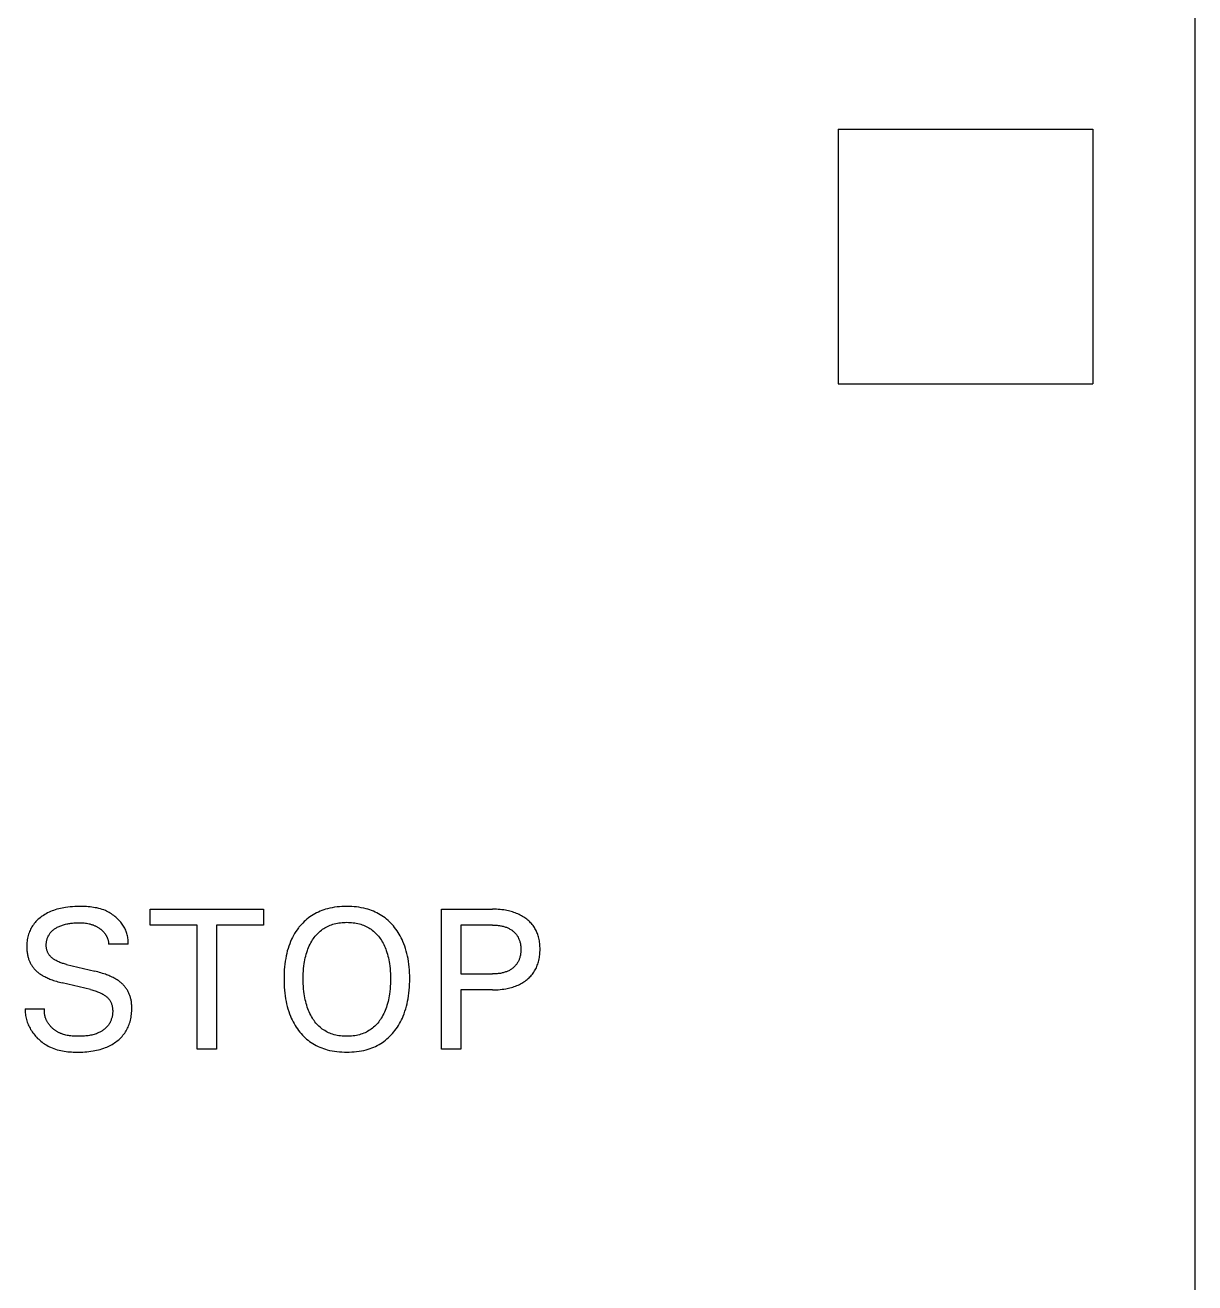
# Model space of a CAD drawing. Extents: x 0 to 420, y 0 to 297.
# Drawn here: x 160.54 to 178.89, y 198.54 to 218.29 of the extents above; entities that cross this region are included whole.
import ezdxf

# ---------------------------------------------------------------- set-up
doc = ezdxf.new("R2010")
doc.units = 0
doc.header["$LTSCALE"] = 23.1
doc.layers.add('10000_FRONT', color=7, linetype='CONTINUOUS')

msp = doc.modelspace()

# ---------------------------------------------------------------- linework, layer by layer
at = {"layer": '10000_FRONT', "color": 7, "linetype": 'CONTINUOUS'}
for p, q in [((178.892, 243.609), (178.892, 155.609)), ((173.292, 216.659), (173.292, 212.659)), ((173.292, 216.659), (177.292, 216.659)), ((177.292, 216.659), (177.292, 212.659)), ((173.292, 212.659), (177.292, 212.659)), ((160.982, 204.39), (160.958, 204.381)), ((161.008, 204.399), (160.982, 204.39)), ((161.035, 204.407), (161.008, 204.399)), ((161.062, 204.414), (161.035, 204.407)), ((161.089, 204.421), (161.062, 204.414)), ((161.116, 204.427), (161.089, 204.421)), ((161.143, 204.432), (161.116, 204.427)), ((161.171, 204.437), (161.143, 204.432)), ((161.207, 204.442), (161.171, 204.437)), ((161.243, 204.445), (161.207, 204.442)), ((161.279, 204.448), (161.243, 204.445)), ((161.315, 204.45), (161.279, 204.448)), ((161.351, 204.452), (161.315, 204.45)), ((161.388, 204.452), (161.351, 204.452)), ((161.415, 204.452), (161.388, 204.452)), ((161.443, 204.452), (161.415, 204.452)), ((161.471, 204.451), (161.443, 204.452)), ((161.499, 204.45), (161.471, 204.451)), ((161.526, 204.448), (161.499, 204.45)), ((161.554, 204.445), (161.526, 204.448)), ((161.582, 204.442), (161.554, 204.445)), ((161.609, 204.438), (161.582, 204.442)), ((161.636, 204.433), (161.609, 204.438)), ((161.663, 204.428), (161.636, 204.433)), ((161.69, 204.421), (161.663, 204.428)), ((161.717, 204.414), (161.69, 204.421)), ((161.743, 204.406), (161.717, 204.414)), ((161.769, 204.397), (161.743, 204.406)), ((161.795, 204.386), (161.769, 204.397)), ((162.498, 204.159), (162.498, 204.409)), ((162.498, 204.409), (164.274, 204.409)), ((164.274, 204.409), (164.274, 204.159)), ((165.193, 204.388), (165.165, 204.377)), ((165.222, 204.398), (165.193, 204.388)), ((165.251, 204.408), (165.222, 204.398)), ((165.28, 204.416), (165.251, 204.408)), ((165.317, 204.425), (165.28, 204.416)), ((165.355, 204.433), (165.317, 204.425)), ((165.392, 204.439), (165.355, 204.433)), ((165.43, 204.444), (165.392, 204.439)), ((165.468, 204.448), (165.43, 204.444)), ((165.507, 204.45), (165.468, 204.448)), ((165.545, 204.452), (165.507, 204.45)), ((165.583, 204.452), (165.545, 204.452)), ((165.621, 204.452), (165.583, 204.452)), ((165.66, 204.45), (165.621, 204.452)), ((165.698, 204.447), (165.66, 204.45)), ((165.735, 204.444), (165.698, 204.447)), ((165.773, 204.439), (165.735, 204.444)), ((165.811, 204.432), (165.773, 204.439)), ((165.848, 204.425), (165.811, 204.432)), ((165.885, 204.416), (165.848, 204.425)), ((165.914, 204.407), (165.885, 204.416)), ((165.943, 204.398), (165.914, 204.407)), ((165.972, 204.388), (165.943, 204.398)), ((166, 204.377), (165.972, 204.388)), ((167.072, 202.209), (167.072, 204.409)), ((167.072, 204.409), (167.872, 204.409)), ((167.901, 204.408), (167.872, 204.409)), ((167.93, 204.407), (167.901, 204.408)), ((167.959, 204.406), (167.93, 204.407)), ((167.988, 204.404), (167.959, 204.406)), ((168.017, 204.401), (167.988, 204.404)), ((168.046, 204.397), (168.017, 204.401)), ((168.075, 204.392), (168.046, 204.397)), ((168.097, 204.388), (168.075, 204.392)), ((168.119, 204.383), (168.097, 204.388)), ((160.691, 204.199), (160.677, 204.183)), ((160.705, 204.216), (160.691, 204.199)), ((160.72, 204.231), (160.705, 204.216)), ((160.736, 204.246), (160.72, 204.231)), ((160.752, 204.26), (160.736, 204.246)), ((160.769, 204.274), (160.752, 204.26)), ((160.786, 204.287), (160.769, 204.274)), ((160.804, 204.3), (160.786, 204.287)), ((160.822, 204.312), (160.804, 204.3)), ((160.843, 204.325), (160.822, 204.312)), ((160.866, 204.338), (160.843, 204.325)), ((160.888, 204.35), (160.866, 204.338)), ((160.911, 204.361), (160.888, 204.35)), ((160.935, 204.371), (160.911, 204.361)), ((160.958, 204.381), (160.935, 204.371)), ((161.255, 204.189), (161.277, 204.191)), ((161.277, 204.191), (161.299, 204.193)), ((161.299, 204.193), (161.321, 204.195)), ((161.321, 204.195), (161.343, 204.196)), ((161.343, 204.196), (161.365, 204.196)), ((161.365, 204.196), (161.388, 204.196)), ((161.388, 204.196), (161.406, 204.196)), ((161.406, 204.196), (161.425, 204.195)), ((161.425, 204.195), (161.444, 204.194)), ((161.444, 204.194), (161.463, 204.193)), ((161.463, 204.193), (161.481, 204.19)), ((161.481, 204.19), (161.5, 204.188)), ((161.814, 204.377), (161.795, 204.386)), ((161.834, 204.368), (161.814, 204.377)), ((161.853, 204.357), (161.834, 204.368)), ((161.872, 204.347), (161.853, 204.357)), ((161.89, 204.335), (161.872, 204.347)), ((161.908, 204.323), (161.89, 204.335)), ((161.926, 204.31), (161.908, 204.323)), ((161.943, 204.297), (161.926, 204.31)), ((161.96, 204.283), (161.943, 204.297)), ((161.976, 204.268), (161.96, 204.283)), ((161.992, 204.253), (161.976, 204.268)), ((162.007, 204.238), (161.992, 204.253)), ((162.022, 204.222), (162.007, 204.238)), ((162.036, 204.205), (162.022, 204.222)), ((162.049, 204.188), (162.036, 204.205)), ((164.891, 204.192), (164.871, 204.171)), ((164.912, 204.214), (164.891, 204.192)), ((164.934, 204.234), (164.912, 204.214)), ((164.957, 204.253), (164.934, 204.234)), ((164.981, 204.272), (164.957, 204.253)), ((165.005, 204.29), (164.981, 204.272)), ((165.03, 204.307), (165.005, 204.29)), ((165.055, 204.323), (165.03, 204.307)), ((165.082, 204.338), (165.055, 204.323)), ((165.109, 204.352), (165.082, 204.338)), ((165.137, 204.365), (165.109, 204.352)), ((165.165, 204.377), (165.137, 204.365)), ((165.436, 204.19), (165.46, 204.194)), ((165.46, 204.194), (165.484, 204.197)), ((165.484, 204.197), (165.509, 204.2)), ((165.509, 204.2), (165.534, 204.201)), ((165.534, 204.201), (165.558, 204.202)), ((165.558, 204.202), (165.583, 204.203)), ((165.583, 204.203), (165.608, 204.202)), ((165.608, 204.202), (165.633, 204.201)), ((165.633, 204.201), (165.658, 204.2)), ((165.658, 204.2), (165.683, 204.197)), ((165.683, 204.197), (165.707, 204.194)), ((165.707, 204.194), (165.732, 204.19)), ((166.028, 204.365), (166, 204.377)), ((166.056, 204.351), (166.028, 204.365)), ((166.083, 204.337), (166.056, 204.351)), ((166.109, 204.322), (166.083, 204.337)), ((166.135, 204.306), (166.109, 204.322)), ((166.16, 204.289), (166.135, 204.306)), ((166.184, 204.271), (166.16, 204.289)), ((166.207, 204.252), (166.184, 204.271)), ((166.23, 204.233), (166.207, 204.252)), ((166.252, 204.212), (166.23, 204.233)), ((166.274, 204.191), (166.252, 204.212)), ((166.294, 204.169), (166.274, 204.191)), ((168.142, 204.378), (168.119, 204.383)), ((168.163, 204.373), (168.142, 204.378)), ((168.185, 204.366), (168.163, 204.373)), ((168.207, 204.359), (168.185, 204.366)), ((168.228, 204.352), (168.207, 204.359)), ((168.249, 204.343), (168.228, 204.352)), ((168.268, 204.335), (168.249, 204.343)), ((168.287, 204.326), (168.268, 204.335)), ((168.306, 204.317), (168.287, 204.326)), ((168.324, 204.307), (168.306, 204.317)), ((168.342, 204.297), (168.324, 204.307)), ((168.36, 204.286), (168.342, 204.297)), ((168.378, 204.274), (168.36, 204.286)), ((168.394, 204.262), (168.378, 204.274)), ((168.41, 204.25), (168.394, 204.262)), ((168.425, 204.237), (168.41, 204.25)), ((168.44, 204.224), (168.425, 204.237)), ((168.454, 204.211), (168.44, 204.224)), ((168.468, 204.197), (168.454, 204.211)), ((168.481, 204.182), (168.468, 204.197)), ((160.584, 203.996), (160.578, 203.975)), ((160.59, 204.018), (160.584, 203.996)), ((160.597, 204.038), (160.59, 204.018)), ((160.604, 204.057), (160.597, 204.038)), ((160.612, 204.076), (160.604, 204.057)), ((160.621, 204.095), (160.612, 204.076)), ((160.631, 204.113), (160.621, 204.095)), ((160.642, 204.131), (160.631, 204.113)), ((160.653, 204.149), (160.642, 204.131)), ((160.664, 204.166), (160.653, 204.149)), ((160.677, 204.183), (160.664, 204.166)), ((160.899, 203.989), (160.905, 203.998)), ((160.905, 203.998), (160.91, 204.008)), ((160.91, 204.008), (160.916, 204.018)), ((160.916, 204.018), (160.923, 204.027)), ((160.923, 204.027), (160.929, 204.036)), ((160.929, 204.036), (160.936, 204.044)), ((160.936, 204.044), (160.944, 204.053)), ((160.944, 204.053), (160.952, 204.062)), ((160.952, 204.062), (160.961, 204.07)), ((160.961, 204.07), (160.97, 204.078)), ((160.97, 204.078), (160.979, 204.086)), ((160.979, 204.086), (160.989, 204.093)), ((160.989, 204.093), (160.998, 204.1)), ((160.998, 204.1), (161.009, 204.107)), ((161.009, 204.107), (161.019, 204.113)), ((161.019, 204.113), (161.029, 204.119)), ((161.029, 204.119), (161.04, 204.125)), ((161.04, 204.125), (161.053, 204.132)), ((161.053, 204.132), (161.067, 204.138)), ((161.067, 204.138), (161.081, 204.144)), ((161.081, 204.144), (161.095, 204.15)), ((161.095, 204.15), (161.11, 204.155)), ((161.11, 204.155), (161.124, 204.16)), ((161.124, 204.16), (161.139, 204.165)), ((161.139, 204.165), (161.155, 204.169)), ((161.155, 204.169), (161.171, 204.173)), ((161.171, 204.173), (161.188, 204.177)), ((161.188, 204.177), (161.205, 204.18)), ((161.205, 204.18), (161.221, 204.183)), ((161.221, 204.183), (161.238, 204.186)), ((161.238, 204.186), (161.255, 204.189)), ((161.5, 204.188), (161.521, 204.184)), ((161.521, 204.184), (161.541, 204.179)), ((161.541, 204.179), (161.551, 204.177)), ((161.551, 204.177), (161.561, 204.174)), ((161.561, 204.174), (161.571, 204.171)), ((161.571, 204.171), (161.581, 204.168)), ((161.581, 204.168), (161.591, 204.165)), ((161.591, 204.165), (161.601, 204.161)), ((161.601, 204.161), (161.61, 204.158)), ((161.61, 204.158), (161.619, 204.154)), ((161.619, 204.154), (161.629, 204.15)), ((161.629, 204.15), (161.638, 204.146)), ((161.638, 204.146), (161.647, 204.141)), ((161.647, 204.141), (161.655, 204.137)), ((161.655, 204.137), (161.664, 204.132)), ((161.664, 204.132), (161.673, 204.127)), ((161.673, 204.127), (161.682, 204.122)), ((161.682, 204.122), (161.69, 204.117)), ((161.69, 204.117), (161.697, 204.112)), ((161.697, 204.112), (161.704, 204.108)), ((161.704, 204.108), (161.711, 204.103)), ((161.711, 204.103), (161.717, 204.098)), ((161.717, 204.098), (161.724, 204.093)), ((161.724, 204.093), (161.73, 204.088)), ((161.73, 204.088), (161.737, 204.082)), ((161.737, 204.082), (161.743, 204.077)), ((161.743, 204.077), (161.749, 204.071)), ((161.749, 204.071), (161.755, 204.066)), ((161.755, 204.066), (161.761, 204.06)), ((161.761, 204.06), (161.766, 204.054)), ((161.766, 204.054), (161.772, 204.047)), ((161.772, 204.047), (161.777, 204.041)), ((161.777, 204.041), (161.782, 204.035)), ((161.782, 204.035), (161.786, 204.029)), ((161.786, 204.029), (161.791, 204.023)), ((161.791, 204.023), (161.795, 204.016)), ((161.795, 204.016), (161.799, 204.01)), ((161.799, 204.01), (161.803, 204.003)), ((161.803, 204.003), (161.807, 203.996)), ((161.807, 203.996), (161.811, 203.989)), ((162.06, 204.173), (162.049, 204.188)), ((162.07, 204.158), (162.06, 204.173)), ((162.08, 204.143), (162.07, 204.158)), ((162.089, 204.127), (162.08, 204.143)), ((162.098, 204.111), (162.089, 204.127)), ((162.106, 204.094), (162.098, 204.111)), ((162.114, 204.078), (162.106, 204.094)), ((162.12, 204.061), (162.114, 204.078)), ((162.127, 204.044), (162.12, 204.061)), ((162.132, 204.026), (162.127, 204.044)), ((162.137, 204.008), (162.132, 204.026)), ((162.142, 203.99), (162.137, 204.008)), ((163.235, 204.159), (162.498, 204.159)), ((163.235, 202.209), (163.235, 204.159)), ((163.536, 204.159), (163.536, 202.209)), ((164.274, 204.159), (163.536, 204.159)), ((164.748, 203.998), (164.731, 203.967)), ((164.765, 204.029), (164.748, 203.998)), ((164.784, 204.058), (164.765, 204.029)), ((164.804, 204.087), (164.784, 204.058)), ((164.825, 204.116), (164.804, 204.087)), ((164.832, 204.125), (164.825, 204.116)), ((164.851, 204.148), (164.832, 204.125)), ((164.871, 204.171), (164.851, 204.148)), ((165.087, 203.984), (165.102, 204.002)), ((165.102, 204.002), (165.117, 204.019)), ((165.117, 204.019), (165.133, 204.035)), ((165.133, 204.035), (165.15, 204.051)), ((165.15, 204.051), (165.167, 204.066)), ((165.167, 204.066), (165.185, 204.081)), ((165.185, 204.081), (165.203, 204.094)), ((165.203, 204.094), (165.221, 204.107)), ((165.221, 204.107), (165.241, 204.118)), ((165.241, 204.118), (165.26, 204.129)), ((165.26, 204.129), (165.28, 204.139)), ((165.28, 204.139), (165.301, 204.149)), ((165.301, 204.149), (165.321, 204.157)), ((165.321, 204.157), (165.342, 204.165)), ((165.342, 204.165), (165.364, 204.172)), ((165.364, 204.172), (165.387, 204.179)), ((165.387, 204.179), (165.411, 204.185)), ((165.411, 204.185), (165.436, 204.19)), ((165.732, 204.19), (165.756, 204.185)), ((165.756, 204.185), (165.78, 204.179)), ((165.78, 204.179), (165.804, 204.172)), ((165.804, 204.172), (165.825, 204.165)), ((165.825, 204.165), (165.846, 204.157)), ((165.846, 204.157), (165.867, 204.149)), ((165.867, 204.149), (165.887, 204.139)), ((165.887, 204.139), (165.908, 204.129)), ((165.908, 204.129), (165.927, 204.118)), ((165.927, 204.118), (165.946, 204.107)), ((165.946, 204.107), (165.965, 204.094)), ((165.965, 204.094), (165.983, 204.081)), ((165.983, 204.081), (166.001, 204.066)), ((166.001, 204.066), (166.018, 204.051)), ((166.018, 204.051), (166.035, 204.035)), ((166.035, 204.035), (166.051, 204.019)), ((166.051, 204.019), (166.066, 204.002)), ((166.066, 204.002), (166.081, 203.984)), ((166.314, 204.146), (166.294, 204.169)), ((166.333, 204.123), (166.314, 204.146)), ((166.353, 204.098), (166.333, 204.123)), ((166.372, 204.071), (166.353, 204.098)), ((166.389, 204.044), (166.372, 204.071)), ((166.406, 204.017), (166.389, 204.044)), ((166.422, 203.989), (166.406, 204.017)), ((167.373, 204.159), (167.373, 203.392)), ((167.872, 204.159), (167.373, 204.159)), ((167.872, 204.159), (167.89, 204.159)), ((167.89, 204.159), (167.907, 204.158)), ((167.907, 204.158), (167.925, 204.157)), ((167.925, 204.157), (167.943, 204.156)), ((167.943, 204.156), (167.96, 204.154)), ((167.96, 204.154), (167.978, 204.152)), ((167.978, 204.152), (167.995, 204.149)), ((167.995, 204.149), (168.008, 204.147)), ((168.008, 204.147), (168.022, 204.144)), ((168.022, 204.144), (168.035, 204.141)), ((168.035, 204.141), (168.048, 204.137)), ((168.048, 204.137), (168.061, 204.133)), ((168.061, 204.133), (168.074, 204.129)), ((168.074, 204.129), (168.087, 204.125)), ((168.087, 204.125), (168.099, 204.12)), ((168.099, 204.12), (168.111, 204.115)), ((168.111, 204.115), (168.122, 204.109)), ((168.122, 204.109), (168.133, 204.104)), ((168.133, 204.104), (168.144, 204.098)), ((168.144, 204.098), (168.155, 204.091)), ((168.155, 204.091), (168.165, 204.085)), ((168.165, 204.085), (168.176, 204.078)), ((168.176, 204.078), (168.186, 204.07)), ((168.186, 204.07), (168.195, 204.063)), ((168.195, 204.063), (168.204, 204.055)), ((168.204, 204.055), (168.212, 204.047)), ((168.212, 204.047), (168.221, 204.039)), ((168.221, 204.039), (168.229, 204.03)), ((168.229, 204.03), (168.236, 204.022)), ((168.236, 204.022), (168.244, 204.012)), ((168.244, 204.012), (168.251, 204.003)), ((168.251, 204.003), (168.257, 203.993)), ((168.257, 203.993), (168.264, 203.983)), ((168.494, 204.167), (168.481, 204.182)), ((168.506, 204.152), (168.494, 204.167)), ((168.517, 204.136), (168.506, 204.152)), ((168.527, 204.121), (168.517, 204.136)), ((168.536, 204.106), (168.527, 204.121)), ((168.545, 204.091), (168.536, 204.106)), ((168.553, 204.075), (168.545, 204.091)), ((168.561, 204.059), (168.553, 204.075)), ((168.568, 204.043), (168.561, 204.059)), ((168.575, 204.026), (168.568, 204.043)), ((168.581, 204.01), (168.575, 204.026)), ((168.586, 203.993), (168.581, 204.01)), ((168.591, 203.976), (168.586, 203.993)), ((160.562, 203.863), (160.561, 203.84)), ((160.561, 203.84), (160.561, 203.818)), ((160.561, 203.818), (160.561, 203.802)), ((160.561, 203.802), (160.562, 203.787)), ((160.564, 203.885), (160.562, 203.863)), ((160.566, 203.908), (160.564, 203.885)), ((160.569, 203.93), (160.566, 203.908)), ((160.573, 203.952), (160.569, 203.93)), ((160.578, 203.975), (160.573, 203.952)), ((160.867, 203.861), (160.868, 203.872)), ((160.867, 203.85), (160.867, 203.861)), ((160.867, 203.839), (160.867, 203.85)), ((160.867, 203.829), (160.867, 203.839)), ((160.868, 203.818), (160.867, 203.829)), ((160.868, 203.872), (160.869, 203.883)), ((160.869, 203.808), (160.868, 203.818)), ((160.869, 203.883), (160.87, 203.894)), ((160.871, 203.797), (160.869, 203.808)), ((160.87, 203.894), (160.872, 203.905)), ((160.873, 203.787), (160.871, 203.797)), ((160.872, 203.905), (160.874, 203.916)), ((160.874, 203.916), (160.876, 203.926)), ((160.876, 203.926), (160.879, 203.937)), ((160.879, 203.937), (160.882, 203.947)), ((160.882, 203.947), (160.886, 203.958)), ((160.886, 203.958), (160.89, 203.968)), ((160.89, 203.968), (160.895, 203.978)), ((160.895, 203.978), (160.899, 203.989)), ((161.811, 203.989), (161.814, 203.982)), ((161.814, 203.982), (161.818, 203.975)), ((161.818, 203.975), (161.821, 203.968)), ((161.821, 203.968), (161.824, 203.961)), ((161.824, 203.961), (161.826, 203.954)), ((161.826, 203.954), (161.829, 203.947)), ((161.829, 203.947), (161.831, 203.94)), ((161.831, 203.94), (161.834, 203.932)), ((161.834, 203.932), (161.836, 203.925)), ((161.836, 203.925), (161.838, 203.918)), ((161.838, 203.918), (161.839, 203.91)), ((161.839, 203.91), (161.841, 203.903)), ((161.841, 203.903), (161.842, 203.896)), ((161.842, 203.896), (161.843, 203.888)), ((161.843, 203.888), (161.844, 203.881)), ((161.844, 203.881), (161.845, 203.873)), ((161.845, 203.873), (161.846, 203.866)), ((161.846, 203.866), (161.846, 203.858)), ((162.152, 203.858), (161.846, 203.858)), ((162.145, 203.972), (162.142, 203.99)), ((162.148, 203.954), (162.145, 203.972)), ((162.15, 203.935), (162.148, 203.954)), ((162.152, 203.916), (162.15, 203.935)), ((162.153, 203.897), (162.152, 203.916)), ((162.152, 203.878), (162.153, 203.897)), ((162.152, 203.858), (162.152, 203.878)), ((164.673, 203.829), (164.661, 203.791)), ((164.687, 203.867), (164.673, 203.829)), ((164.702, 203.904), (164.687, 203.867)), ((164.716, 203.936), (164.702, 203.904)), ((164.731, 203.967), (164.716, 203.936)), ((164.974, 203.784), (164.984, 203.809)), ((164.984, 203.809), (164.995, 203.834)), ((164.995, 203.834), (165.007, 203.858)), ((165.007, 203.858), (165.019, 203.882)), ((165.019, 203.882), (165.033, 203.905)), ((165.033, 203.905), (165.047, 203.928)), ((165.047, 203.928), (165.06, 203.947)), ((165.06, 203.947), (165.073, 203.966)), ((165.073, 203.966), (165.087, 203.984)), ((166.081, 203.984), (166.095, 203.966)), ((166.095, 203.966), (166.108, 203.947)), ((166.108, 203.947), (166.121, 203.928)), ((166.121, 203.928), (166.126, 203.921)), ((166.126, 203.921), (166.139, 203.899)), ((166.139, 203.899), (166.152, 203.877)), ((166.152, 203.877), (166.164, 203.854)), ((166.164, 203.854), (166.175, 203.83)), ((166.175, 203.83), (166.185, 203.807)), ((166.185, 203.807), (166.195, 203.783)), ((166.437, 203.96), (166.422, 203.989)), ((166.452, 203.931), (166.437, 203.96)), ((166.465, 203.902), (166.452, 203.931)), ((166.48, 203.865), (166.465, 203.902)), ((166.494, 203.827), (166.48, 203.865)), ((166.506, 203.79), (166.494, 203.827)), ((168.264, 203.983), (168.27, 203.973)), ((168.27, 203.973), (168.275, 203.963)), ((168.275, 203.963), (168.28, 203.952)), ((168.28, 203.952), (168.285, 203.941)), ((168.285, 203.941), (168.29, 203.93)), ((168.29, 203.93), (168.294, 203.919)), ((168.294, 203.919), (168.297, 203.908)), ((168.297, 203.908), (168.301, 203.896)), ((168.301, 203.896), (168.304, 203.883)), ((168.304, 203.883), (168.307, 203.871)), ((168.307, 203.871), (168.309, 203.858)), ((168.309, 203.858), (168.311, 203.845)), ((168.311, 203.845), (168.312, 203.831)), ((168.312, 203.831), (168.314, 203.818)), ((168.314, 203.818), (168.314, 203.805)), ((168.314, 203.805), (168.315, 203.792)), ((168.597, 203.955), (168.591, 203.976)), ((168.601, 203.933), (168.597, 203.955)), ((168.605, 203.912), (168.601, 203.933)), ((168.609, 203.89), (168.605, 203.912)), ((168.611, 203.869), (168.609, 203.89)), ((168.613, 203.847), (168.611, 203.869)), ((168.615, 203.825), (168.613, 203.847)), ((168.616, 203.804), (168.615, 203.825)), ((168.616, 203.782), (168.616, 203.804)), ((160.562, 203.787), (160.563, 203.771)), ((160.563, 203.771), (160.564, 203.756)), ((160.564, 203.756), (160.565, 203.74)), ((160.565, 203.74), (160.567, 203.725)), ((160.567, 203.725), (160.57, 203.71)), ((160.57, 203.71), (160.572, 203.694)), ((160.572, 203.694), (160.576, 203.679)), ((160.576, 203.679), (160.579, 203.664)), ((160.579, 203.664), (160.583, 203.652)), ((160.583, 203.652), (160.586, 203.639)), ((160.586, 203.639), (160.59, 203.627)), ((160.59, 203.627), (160.594, 203.615)), ((160.594, 203.615), (160.599, 203.603)), ((160.599, 203.603), (160.604, 203.591)), ((160.875, 203.776), (160.873, 203.787)), ((160.878, 203.766), (160.875, 203.776)), ((160.881, 203.756), (160.878, 203.766)), ((160.884, 203.746), (160.881, 203.756)), ((160.888, 203.736), (160.884, 203.746)), ((160.892, 203.726), (160.888, 203.736)), ((160.897, 203.717), (160.892, 203.726)), ((160.902, 203.708), (160.897, 203.717)), ((160.908, 203.699), (160.902, 203.708)), ((160.914, 203.691), (160.908, 203.699)), ((160.92, 203.682), (160.914, 203.691)), ((160.927, 203.675), (160.92, 203.682)), ((160.934, 203.667), (160.927, 203.675)), ((160.941, 203.659), (160.934, 203.667)), ((160.949, 203.652), (160.941, 203.659)), ((160.956, 203.645), (160.949, 203.652)), ((160.965, 203.639), (160.956, 203.645)), ((160.973, 203.632), (160.965, 203.639)), ((160.982, 203.626), (160.973, 203.632)), ((160.99, 203.62), (160.982, 203.626)), ((160.999, 203.614), (160.99, 203.62)), ((161.008, 203.609), (160.999, 203.614)), ((161.022, 203.601), (161.008, 203.609)), ((161.036, 203.593), (161.022, 203.601)), ((164.624, 203.636), (164.617, 203.592)), ((164.631, 203.675), (164.624, 203.636)), ((164.64, 203.714), (164.631, 203.675)), ((164.65, 203.753), (164.64, 203.714)), ((164.661, 203.791), (164.65, 203.753)), ((164.92, 203.585), (164.925, 203.614)), ((164.925, 203.614), (164.932, 203.644)), ((164.932, 203.644), (164.939, 203.673)), ((164.939, 203.673), (164.946, 203.702)), ((164.946, 203.702), (164.955, 203.73)), ((164.955, 203.73), (164.965, 203.759)), ((164.965, 203.759), (164.974, 203.784)), ((166.195, 203.783), (166.203, 203.759)), ((166.203, 203.759), (166.213, 203.73)), ((166.213, 203.73), (166.222, 203.702)), ((166.222, 203.702), (166.229, 203.673)), ((166.229, 203.673), (166.236, 203.644)), ((166.236, 203.644), (166.243, 203.614)), ((166.243, 203.614), (166.248, 203.585)), ((166.517, 203.751), (166.506, 203.79)), ((166.527, 203.713), (166.517, 203.751)), ((166.536, 203.674), (166.527, 203.713)), ((166.544, 203.635), (166.536, 203.674)), ((166.551, 203.59), (166.544, 203.635)), ((168.281, 203.604), (168.276, 203.593)), ((168.286, 203.615), (168.281, 203.604)), ((168.29, 203.626), (168.286, 203.615)), ((168.294, 203.637), (168.29, 203.626)), ((168.298, 203.648), (168.294, 203.637)), ((168.301, 203.66), (168.298, 203.648)), ((168.304, 203.673), (168.301, 203.66)), ((168.307, 203.686), (168.304, 203.673)), ((168.309, 203.699), (168.307, 203.686)), ((168.311, 203.712), (168.309, 203.699)), ((168.312, 203.725), (168.311, 203.712)), ((168.314, 203.739), (168.312, 203.725)), ((168.315, 203.765), (168.314, 203.752)), ((168.314, 203.752), (168.314, 203.739)), ((168.315, 203.792), (168.315, 203.779)), ((168.315, 203.779), (168.315, 203.765)), ((168.592, 203.585), (168.597, 203.606)), ((168.597, 203.606), (168.602, 203.628)), ((168.602, 203.628), (168.606, 203.65)), ((168.606, 203.65), (168.609, 203.671)), ((168.609, 203.671), (168.612, 203.693)), ((168.612, 203.693), (168.613, 203.715)), ((168.613, 203.715), (168.615, 203.737)), ((168.615, 203.737), (168.616, 203.76)), ((168.616, 203.76), (168.616, 203.782)), ((160.604, 203.591), (160.609, 203.58)), ((160.609, 203.58), (160.615, 203.568)), ((160.615, 203.568), (160.621, 203.556)), ((160.621, 203.556), (160.627, 203.545)), ((160.627, 203.545), (160.633, 203.534)), ((160.633, 203.534), (160.64, 203.523)), ((160.64, 203.523), (160.647, 203.513)), ((160.647, 203.513), (160.654, 203.502)), ((160.654, 203.502), (160.662, 203.492)), ((160.662, 203.492), (160.67, 203.482)), ((160.67, 203.482), (160.678, 203.473)), ((160.678, 203.473), (160.687, 203.463)), ((160.687, 203.463), (160.696, 203.454)), ((160.696, 203.454), (160.705, 203.445)), ((160.705, 203.445), (160.714, 203.436)), ((160.714, 203.436), (160.723, 203.428)), ((160.723, 203.428), (160.734, 203.419)), ((160.734, 203.419), (160.745, 203.41)), ((160.745, 203.41), (160.756, 203.402)), ((160.756, 203.402), (160.767, 203.394)), ((161.05, 203.586), (161.036, 203.593)), ((161.065, 203.58), (161.05, 203.586)), ((161.079, 203.574), (161.065, 203.58)), ((161.094, 203.568), (161.079, 203.574)), ((161.109, 203.563), (161.094, 203.568)), ((161.124, 203.558), (161.109, 203.563)), ((161.139, 203.554), (161.124, 203.558)), ((161.154, 203.549), (161.139, 203.554)), ((161.17, 203.545), (161.154, 203.549)), ((161.185, 203.542), (161.17, 203.545)), ((161.185, 203.542), (161.628, 203.436)), ((161.652, 203.43), (161.628, 203.436)), ((161.676, 203.423), (161.652, 203.43)), ((161.7, 203.417), (161.676, 203.423)), ((161.724, 203.41), (161.7, 203.417)), ((161.748, 203.402), (161.724, 203.41)), ((161.772, 203.395), (161.748, 203.402)), ((164.6, 203.412), (164.598, 203.367)), ((164.602, 203.457), (164.6, 203.412)), ((164.606, 203.502), (164.602, 203.457)), ((164.611, 203.547), (164.606, 203.502)), ((164.617, 203.592), (164.611, 203.547)), ((164.9, 203.398), (164.903, 203.437)), ((164.903, 203.437), (164.906, 203.477)), ((164.906, 203.477), (164.91, 203.516)), ((164.91, 203.516), (164.915, 203.555)), ((164.915, 203.555), (164.92, 203.585)), ((166.248, 203.585), (166.253, 203.555)), ((166.253, 203.555), (166.258, 203.516)), ((166.258, 203.516), (166.262, 203.477)), ((166.262, 203.477), (166.265, 203.437)), ((166.265, 203.437), (166.268, 203.398)), ((166.557, 203.546), (166.551, 203.59)), ((166.562, 203.501), (166.557, 203.546)), ((166.566, 203.456), (166.562, 203.501)), ((166.568, 203.412), (166.566, 203.456)), ((166.57, 203.367), (166.568, 203.412)), ((167.996, 203.402), (167.978, 203.399)), ((168.009, 203.405), (167.996, 203.402)), ((168.023, 203.408), (168.009, 203.405)), ((168.036, 203.411), (168.023, 203.408)), ((168.049, 203.415), (168.036, 203.411)), ((168.062, 203.418), (168.049, 203.415)), ((168.075, 203.423), (168.062, 203.418)), ((168.088, 203.428), (168.075, 203.423)), ((168.101, 203.433), (168.088, 203.428)), ((168.112, 203.438), (168.101, 203.433)), ((168.124, 203.443), (168.112, 203.438)), ((168.135, 203.449), (168.124, 203.443)), ((168.146, 203.455), (168.135, 203.449)), ((168.156, 203.462), (168.146, 203.455)), ((168.167, 203.469), (168.156, 203.462)), ((168.177, 203.476), (168.167, 203.469)), ((168.187, 203.484), (168.177, 203.476)), ((168.196, 203.491), (168.187, 203.484)), ((168.205, 203.499), (168.196, 203.491)), ((168.214, 203.507), (168.205, 203.499)), ((168.222, 203.516), (168.214, 203.507)), ((168.23, 203.524), (168.222, 203.516)), ((168.237, 203.533), (168.23, 203.524)), ((168.245, 203.542), (168.237, 203.533)), ((168.252, 203.552), (168.245, 203.542)), ((168.258, 203.562), (168.252, 203.552)), ((168.264, 203.572), (168.258, 203.562)), ((168.27, 203.582), (168.264, 203.572)), ((168.276, 203.593), (168.27, 203.582)), ((168.496, 203.39), (168.508, 203.406)), ((168.508, 203.406), (168.519, 203.422)), ((168.519, 203.422), (168.53, 203.439)), ((168.53, 203.439), (168.54, 203.456)), ((168.54, 203.456), (168.549, 203.473)), ((168.549, 203.473), (168.558, 203.491)), ((168.558, 203.491), (168.566, 203.51)), ((168.566, 203.51), (168.573, 203.528)), ((168.573, 203.528), (168.58, 203.547)), ((168.58, 203.547), (168.586, 203.566)), ((168.586, 203.566), (168.592, 203.585)), ((160.767, 203.394), (160.778, 203.387)), ((160.778, 203.387), (160.79, 203.379)), ((160.79, 203.379), (160.802, 203.372)), ((160.802, 203.372), (160.814, 203.365)), ((160.814, 203.365), (160.826, 203.358)), ((160.826, 203.358), (160.842, 203.35)), ((160.842, 203.35), (160.858, 203.342)), ((160.858, 203.342), (160.874, 203.334)), ((160.874, 203.334), (160.89, 203.326)), ((160.89, 203.326), (160.907, 203.319)), ((160.907, 203.319), (160.924, 203.312)), ((160.924, 203.312), (160.941, 203.306)), ((160.941, 203.306), (160.958, 203.3)), ((160.958, 203.3), (160.98, 203.292)), ((160.98, 203.292), (161.003, 203.284)), ((161.003, 203.284), (161.026, 203.277)), ((161.026, 203.277), (161.049, 203.27)), ((161.049, 203.27), (161.073, 203.263)), ((161.073, 203.263), (161.096, 203.257)), ((161.096, 203.257), (161.119, 203.252)), ((161.562, 203.146), (161.119, 203.252)), ((161.796, 203.387), (161.772, 203.395)), ((161.813, 203.38), (161.796, 203.387)), ((161.831, 203.374), (161.813, 203.38)), ((161.848, 203.367), (161.831, 203.374)), ((161.865, 203.359), (161.848, 203.367)), ((161.882, 203.352), (161.865, 203.359)), ((161.899, 203.344), (161.882, 203.352)), ((161.916, 203.335), (161.899, 203.344)), ((161.933, 203.327), (161.916, 203.335)), ((161.945, 203.32), (161.933, 203.327)), ((161.957, 203.313), (161.945, 203.32)), ((161.969, 203.306), (161.957, 203.313)), ((161.981, 203.298), (161.969, 203.306)), ((161.993, 203.29), (161.981, 203.298)), ((162.004, 203.282), (161.993, 203.29)), ((162.016, 203.274), (162.004, 203.282)), ((162.027, 203.265), (162.016, 203.274)), ((162.038, 203.256), (162.027, 203.265)), ((162.048, 203.248), (162.038, 203.256)), ((162.057, 203.239), (162.048, 203.248)), ((162.067, 203.23), (162.057, 203.239)), ((162.076, 203.22), (162.067, 203.23)), ((162.085, 203.21), (162.076, 203.22)), ((162.094, 203.201), (162.085, 203.21)), ((164.598, 203.367), (164.598, 203.322)), ((164.598, 203.322), (164.598, 203.276)), ((164.598, 203.276), (164.6, 203.23)), ((164.6, 203.23), (164.602, 203.184)), ((164.899, 203.358), (164.9, 203.398)), ((164.899, 203.319), (164.899, 203.358)), ((164.899, 203.278), (164.899, 203.319)), ((164.9, 203.238), (164.899, 203.278)), ((164.903, 203.198), (164.9, 203.238)), ((166.268, 203.238), (166.266, 203.198)), ((166.268, 203.398), (166.269, 203.358)), ((166.269, 203.278), (166.268, 203.238)), ((166.269, 203.358), (166.269, 203.319)), ((166.269, 203.319), (166.269, 203.278)), ((166.566, 203.184), (166.568, 203.23)), ((166.568, 203.23), (166.57, 203.276)), ((166.57, 203.322), (166.57, 203.367)), ((166.57, 203.276), (166.57, 203.322)), ((167.373, 203.392), (167.872, 203.392)), ((167.89, 203.392), (167.872, 203.392)), ((167.908, 203.393), (167.89, 203.392)), ((167.925, 203.394), (167.908, 203.393)), ((167.943, 203.395), (167.925, 203.394)), ((167.961, 203.397), (167.943, 203.395)), ((167.978, 203.399), (167.961, 203.397)), ((168.231, 203.201), (168.253, 203.21)), ((168.253, 203.21), (168.272, 203.218)), ((168.272, 203.218), (168.291, 203.227)), ((168.291, 203.227), (168.309, 203.237)), ((168.309, 203.237), (168.328, 203.247)), ((168.328, 203.247), (168.346, 203.258)), ((168.346, 203.258), (168.363, 203.269)), ((168.363, 203.269), (168.381, 203.281)), ((168.381, 203.281), (168.398, 203.294)), ((168.398, 203.294), (168.413, 203.306)), ((168.413, 203.306), (168.428, 203.319)), ((168.428, 203.319), (168.443, 203.332)), ((168.443, 203.332), (168.457, 203.346)), ((168.457, 203.346), (168.47, 203.36)), ((168.47, 203.36), (168.483, 203.375)), ((168.483, 203.375), (168.496, 203.39)), ((161.562, 203.146), (161.58, 203.141)), ((161.58, 203.141), (161.598, 203.136)), ((161.598, 203.136), (161.616, 203.131)), ((161.616, 203.131), (161.634, 203.126)), ((161.634, 203.126), (161.652, 203.12)), ((161.652, 203.12), (161.669, 203.114)), ((161.669, 203.114), (161.687, 203.107)), ((161.687, 203.107), (161.704, 203.1)), ((161.704, 203.1), (161.721, 203.092)), ((161.721, 203.092), (161.738, 203.083)), ((161.738, 203.083), (161.754, 203.074)), ((161.754, 203.074), (161.765, 203.068)), ((161.765, 203.068), (161.775, 203.061)), ((161.775, 203.061), (161.786, 203.055)), ((161.786, 203.055), (161.795, 203.047)), ((161.795, 203.047), (161.805, 203.04)), ((161.805, 203.04), (161.815, 203.032)), ((161.815, 203.032), (161.824, 203.024)), ((161.824, 203.024), (161.833, 203.016)), ((161.833, 203.016), (161.841, 203.007)), ((161.841, 203.007), (161.849, 202.998)), ((162.102, 203.19), (162.094, 203.201)), ((162.11, 203.18), (162.102, 203.19)), ((162.118, 203.169), (162.11, 203.18)), ((162.126, 203.159), (162.118, 203.169)), ((162.133, 203.147), (162.126, 203.159)), ((162.14, 203.136), (162.133, 203.147)), ((162.146, 203.125), (162.14, 203.136)), ((162.153, 203.113), (162.146, 203.125)), ((162.158, 203.101), (162.153, 203.113)), ((162.164, 203.089), (162.158, 203.101)), ((162.169, 203.077), (162.164, 203.089)), ((162.174, 203.065), (162.169, 203.077)), ((162.179, 203.052), (162.174, 203.065)), ((162.183, 203.04), (162.179, 203.052)), ((162.187, 203.027), (162.183, 203.04)), ((162.19, 203.014), (162.187, 203.027)), ((162.194, 203.001), (162.19, 203.014)), ((164.602, 203.184), (164.606, 203.139)), ((164.606, 203.139), (164.61, 203.093)), ((164.61, 203.093), (164.616, 203.047)), ((164.616, 203.047), (164.623, 203.002)), ((164.906, 203.158), (164.903, 203.198)), ((164.91, 203.118), (164.906, 203.158)), ((164.915, 203.078), (164.91, 203.118)), ((164.92, 203.048), (164.915, 203.078)), ((164.925, 203.018), (164.92, 203.048)), ((164.931, 202.988), (164.925, 203.018)), ((166.243, 203.017), (166.237, 202.987)), ((166.249, 203.047), (166.243, 203.017)), ((166.253, 203.077), (166.249, 203.047)), ((166.258, 203.117), (166.253, 203.077)), ((166.263, 203.157), (166.258, 203.117)), ((166.266, 203.198), (166.263, 203.157)), ((166.545, 203.002), (166.552, 203.048)), ((166.552, 203.048), (166.558, 203.093)), ((166.558, 203.093), (166.562, 203.139)), ((166.562, 203.139), (166.566, 203.184)), ((167.373, 203.142), (167.373, 202.209)), ((167.872, 203.142), (167.373, 203.142)), ((167.872, 203.142), (167.902, 203.143)), ((167.902, 203.143), (167.931, 203.144)), ((167.931, 203.144), (167.96, 203.145)), ((167.96, 203.145), (167.99, 203.148)), ((167.99, 203.148), (168.019, 203.151)), ((168.019, 203.151), (168.048, 203.155)), ((168.048, 203.155), (168.077, 203.159)), ((168.077, 203.159), (168.1, 203.164)), ((168.1, 203.164), (168.122, 203.168)), ((168.122, 203.168), (168.144, 203.174)), ((168.144, 203.174), (168.166, 203.18)), ((168.166, 203.18), (168.188, 203.186)), ((168.188, 203.186), (168.21, 203.193)), ((168.21, 203.193), (168.231, 203.201)), ((160.536, 202.846), (160.536, 202.824)), ((160.536, 202.846), (160.839, 202.846)), ((160.536, 202.824), (160.536, 202.803)), ((160.837, 202.829), (160.838, 202.837)), ((160.837, 202.82), (160.837, 202.829)), ((160.837, 202.811), (160.837, 202.82)), ((160.837, 202.802), (160.837, 202.811)), ((160.838, 202.837), (160.839, 202.846)), ((161.849, 202.998), (161.856, 202.989)), ((161.856, 202.989), (161.863, 202.98)), ((161.863, 202.98), (161.87, 202.97)), ((161.87, 202.97), (161.875, 202.96)), ((161.875, 202.96), (161.88, 202.95)), ((161.88, 202.95), (161.885, 202.941)), ((161.885, 202.941), (161.889, 202.93)), ((161.889, 202.93), (161.893, 202.92)), ((161.893, 202.92), (161.896, 202.909)), ((161.896, 202.909), (161.899, 202.899)), ((161.899, 202.899), (161.901, 202.888)), ((161.901, 202.888), (161.903, 202.877)), ((161.903, 202.877), (161.905, 202.866)), ((161.905, 202.866), (161.906, 202.855)), ((161.906, 202.855), (161.908, 202.843)), ((161.908, 202.843), (161.908, 202.832)), ((161.908, 202.832), (161.909, 202.819)), ((161.909, 202.819), (161.909, 202.806)), ((162.197, 202.987), (162.194, 203.001)), ((162.199, 202.973), (162.197, 202.987)), ((162.202, 202.959), (162.199, 202.973)), ((162.203, 202.945), (162.202, 202.959)), ((162.205, 202.931), (162.203, 202.945)), ((162.206, 202.917), (162.205, 202.931)), ((162.208, 202.903), (162.206, 202.917)), ((162.207, 202.784), (162.208, 202.809)), ((162.208, 202.889), (162.208, 202.903)), ((162.209, 202.857), (162.208, 202.889)), ((162.208, 202.809), (162.209, 202.833)), ((162.209, 202.833), (162.209, 202.857)), ((164.623, 203.002), (164.631, 202.962)), ((164.631, 202.962), (164.639, 202.923)), ((164.639, 202.923), (164.649, 202.883)), ((164.649, 202.883), (164.66, 202.844)), ((164.66, 202.844), (164.672, 202.805)), ((164.938, 202.959), (164.931, 202.988)), ((164.945, 202.929), (164.938, 202.959)), ((164.954, 202.9), (164.945, 202.929)), ((164.963, 202.871), (164.954, 202.9)), ((164.972, 202.845), (164.963, 202.871)), ((164.982, 202.82), (164.972, 202.845)), ((164.993, 202.795), (164.982, 202.82)), ((166.186, 202.819), (166.175, 202.794)), ((166.196, 202.845), (166.186, 202.819)), ((166.205, 202.87), (166.196, 202.845)), ((166.214, 202.899), (166.205, 202.87)), ((166.223, 202.928), (166.214, 202.899)), ((166.23, 202.958), (166.223, 202.928)), ((166.237, 202.987), (166.23, 202.958)), ((166.496, 202.806), (166.508, 202.845)), ((166.508, 202.845), (166.519, 202.884)), ((166.519, 202.884), (166.529, 202.923)), ((166.529, 202.923), (166.537, 202.963)), ((166.537, 202.963), (166.545, 203.002)), ((160.536, 202.803), (160.538, 202.781)), ((160.538, 202.781), (160.54, 202.76)), ((160.54, 202.76), (160.543, 202.738)), ((160.543, 202.738), (160.546, 202.717)), ((160.546, 202.717), (160.551, 202.697)), ((160.551, 202.697), (160.556, 202.676)), ((160.556, 202.676), (160.562, 202.656)), ((160.562, 202.656), (160.568, 202.635)), ((160.568, 202.635), (160.576, 202.616)), ((160.576, 202.616), (160.584, 202.596)), ((160.837, 202.794), (160.837, 202.802)), ((160.838, 202.785), (160.837, 202.794)), ((160.839, 202.777), (160.838, 202.785)), ((160.84, 202.768), (160.839, 202.777)), ((160.841, 202.76), (160.84, 202.768)), ((160.842, 202.751), (160.841, 202.76)), ((160.844, 202.743), (160.842, 202.751)), ((160.846, 202.735), (160.844, 202.743)), ((160.848, 202.727), (160.846, 202.735)), ((160.85, 202.718), (160.848, 202.727)), ((160.852, 202.71), (160.85, 202.718)), ((160.855, 202.702), (160.852, 202.71)), ((160.858, 202.695), (160.855, 202.702)), ((160.861, 202.687), (160.858, 202.695)), ((160.864, 202.679), (160.861, 202.687)), ((160.867, 202.671), (160.864, 202.679)), ((160.871, 202.664), (160.867, 202.671)), ((160.875, 202.656), (160.871, 202.664)), ((160.878, 202.649), (160.875, 202.656)), ((160.882, 202.642), (160.878, 202.649)), ((160.887, 202.634), (160.882, 202.642)), ((160.891, 202.627), (160.887, 202.634)), ((160.896, 202.62), (160.891, 202.627)), ((160.9, 202.613), (160.896, 202.62)), ((160.905, 202.606), (160.9, 202.613)), ((161.856, 202.611), (161.849, 202.6)), ((161.862, 202.622), (161.856, 202.611)), ((161.868, 202.633), (161.862, 202.622)), ((161.874, 202.644), (161.868, 202.633)), ((161.879, 202.656), (161.874, 202.644)), ((161.884, 202.668), (161.879, 202.656)), ((161.888, 202.68), (161.884, 202.668)), ((161.892, 202.692), (161.888, 202.68)), ((161.896, 202.704), (161.892, 202.692)), ((161.899, 202.716), (161.896, 202.704)), ((161.901, 202.729), (161.899, 202.716)), ((161.904, 202.742), (161.901, 202.729)), ((161.906, 202.755), (161.904, 202.742)), ((161.907, 202.767), (161.906, 202.755)), ((161.908, 202.78), (161.907, 202.767)), ((161.909, 202.793), (161.908, 202.78)), ((161.909, 202.806), (161.909, 202.793)), ((162.168, 202.6), (162.175, 202.62)), ((162.175, 202.62), (162.181, 202.641)), ((162.181, 202.641), (162.188, 202.665)), ((162.188, 202.665), (162.193, 202.688)), ((162.193, 202.688), (162.198, 202.712)), ((162.198, 202.712), (162.201, 202.736)), ((162.201, 202.736), (162.204, 202.76)), ((162.204, 202.76), (162.207, 202.784)), ((164.672, 202.805), (164.685, 202.767)), ((164.685, 202.767), (164.7, 202.729)), ((164.7, 202.729), (164.712, 202.699)), ((164.712, 202.699), (164.726, 202.67)), ((164.726, 202.67), (164.741, 202.641)), ((164.741, 202.641), (164.756, 202.612)), ((164.756, 202.612), (164.772, 202.584)), ((165.004, 202.77), (164.993, 202.795)), ((165.017, 202.746), (165.004, 202.77)), ((165.03, 202.722), (165.017, 202.746)), ((165.044, 202.698), (165.03, 202.722)), ((165.056, 202.678), (165.044, 202.698)), ((165.07, 202.659), (165.056, 202.678)), ((165.084, 202.64), (165.07, 202.659)), ((165.098, 202.622), (165.084, 202.64)), ((165.114, 202.605), (165.098, 202.622)), ((166.069, 202.622), (166.054, 202.604)), ((166.084, 202.64), (166.069, 202.622)), ((166.098, 202.659), (166.084, 202.64)), ((166.112, 202.678), (166.098, 202.659)), ((166.124, 202.698), (166.112, 202.678)), ((166.138, 202.721), (166.124, 202.698)), ((166.151, 202.745), (166.138, 202.721)), ((166.164, 202.77), (166.151, 202.745)), ((166.175, 202.794), (166.164, 202.77)), ((166.394, 202.585), (166.411, 202.613)), ((166.411, 202.613), (166.426, 202.642)), ((166.426, 202.642), (166.441, 202.671)), ((166.441, 202.671), (166.455, 202.7)), ((166.455, 202.7), (166.468, 202.73)), ((166.468, 202.73), (166.482, 202.768)), ((166.482, 202.768), (166.496, 202.806)), ((160.584, 202.596), (160.592, 202.577)), ((160.592, 202.577), (160.602, 202.558)), ((160.602, 202.558), (160.612, 202.539)), ((160.612, 202.539), (160.622, 202.521)), ((160.622, 202.521), (160.633, 202.503)), ((160.633, 202.503), (160.645, 202.485)), ((160.645, 202.485), (160.657, 202.468)), ((160.657, 202.468), (160.671, 202.45)), ((160.671, 202.45), (160.685, 202.432)), ((160.685, 202.432), (160.7, 202.415)), ((160.7, 202.415), (160.715, 202.398)), ((160.911, 202.599), (160.905, 202.606)), ((160.916, 202.591), (160.911, 202.599)), ((160.922, 202.584), (160.916, 202.591)), ((160.928, 202.577), (160.922, 202.584)), ((160.934, 202.57), (160.928, 202.577)), ((160.94, 202.563), (160.934, 202.57)), ((160.947, 202.557), (160.94, 202.563)), ((160.953, 202.55), (160.947, 202.557)), ((160.96, 202.544), (160.953, 202.55)), ((160.967, 202.537), (160.96, 202.544)), ((160.974, 202.531), (160.967, 202.537)), ((160.981, 202.525), (160.974, 202.531)), ((160.988, 202.519), (160.981, 202.525)), ((160.996, 202.514), (160.988, 202.519)), ((161.003, 202.508), (160.996, 202.514)), ((161.011, 202.503), (161.003, 202.508)), ((161.019, 202.498), (161.011, 202.503)), ((161.026, 202.493), (161.019, 202.498)), ((161.034, 202.488), (161.026, 202.493)), ((161.042, 202.483), (161.034, 202.488)), ((161.05, 202.479), (161.042, 202.483)), ((161.058, 202.474), (161.05, 202.479)), ((161.067, 202.47), (161.058, 202.474)), ((161.075, 202.466), (161.067, 202.47)), ((161.083, 202.462), (161.075, 202.466)), ((161.092, 202.458), (161.083, 202.462)), ((161.101, 202.455), (161.092, 202.458)), ((161.111, 202.451), (161.101, 202.455)), ((161.12, 202.448), (161.111, 202.451)), ((161.129, 202.445), (161.12, 202.448)), ((161.138, 202.442), (161.129, 202.445)), ((161.157, 202.437), (161.138, 202.442)), ((161.176, 202.432), (161.157, 202.437)), ((161.195, 202.428), (161.176, 202.432)), ((161.215, 202.425), (161.195, 202.428)), ((161.234, 202.422), (161.215, 202.425)), ((161.254, 202.42), (161.234, 202.422)), ((161.274, 202.418), (161.254, 202.42)), ((161.294, 202.417), (161.274, 202.418)), ((161.314, 202.416), (161.294, 202.417)), ((161.334, 202.415), (161.314, 202.416)), ((161.354, 202.415), (161.334, 202.415)), ((161.373, 202.414), (161.354, 202.415)), ((161.393, 202.414), (161.373, 202.414)), ((161.412, 202.415), (161.393, 202.414)), ((161.431, 202.415), (161.412, 202.415)), ((161.45, 202.416), (161.431, 202.415)), ((161.469, 202.417), (161.45, 202.416)), ((161.488, 202.419), (161.469, 202.417)), ((161.507, 202.42), (161.488, 202.419)), ((161.525, 202.423), (161.507, 202.42)), ((161.544, 202.426), (161.525, 202.423)), ((161.563, 202.429), (161.544, 202.426)), ((161.581, 202.433), (161.563, 202.429)), ((161.599, 202.437), (161.581, 202.433)), ((161.617, 202.442), (161.599, 202.437)), ((161.635, 202.448), (161.617, 202.442)), ((161.653, 202.454), (161.635, 202.448)), ((161.671, 202.461), (161.653, 202.454)), ((161.682, 202.466), (161.671, 202.461)), ((161.694, 202.471), (161.682, 202.466)), ((161.705, 202.477), (161.694, 202.471)), ((161.717, 202.483), (161.705, 202.477)), ((161.728, 202.489), (161.717, 202.483)), ((161.739, 202.496), (161.728, 202.489)), ((161.749, 202.503), (161.739, 202.496)), ((161.76, 202.51), (161.749, 202.503)), ((161.77, 202.518), (161.76, 202.51)), ((161.78, 202.526), (161.77, 202.518)), ((161.79, 202.534), (161.78, 202.526)), ((161.799, 202.543), (161.79, 202.534)), ((161.809, 202.551), (161.799, 202.543)), ((161.817, 202.561), (161.809, 202.551)), ((161.826, 202.57), (161.817, 202.561)), ((161.834, 202.58), (161.826, 202.57)), ((161.842, 202.59), (161.834, 202.58)), ((161.849, 202.6), (161.842, 202.59)), ((162.057, 202.412), (162.071, 202.429)), ((162.071, 202.429), (162.085, 202.446)), ((162.085, 202.446), (162.098, 202.464)), ((162.098, 202.464), (162.11, 202.482)), ((162.11, 202.482), (162.121, 202.5)), ((162.121, 202.5), (162.132, 202.519)), ((162.132, 202.519), (162.142, 202.539)), ((162.142, 202.539), (162.151, 202.559)), ((162.151, 202.559), (162.16, 202.579)), ((162.16, 202.579), (162.168, 202.6)), ((164.772, 202.584), (164.79, 202.556)), ((164.79, 202.556), (164.808, 202.529)), ((164.808, 202.529), (164.827, 202.503)), ((164.827, 202.503), (164.846, 202.479)), ((164.846, 202.479), (164.866, 202.456)), ((164.866, 202.456), (164.886, 202.433)), ((164.886, 202.433), (164.907, 202.412)), ((165.13, 202.587), (165.114, 202.605)), ((165.146, 202.571), (165.13, 202.587)), ((165.163, 202.555), (165.146, 202.571)), ((165.181, 202.54), (165.163, 202.555)), ((165.199, 202.527), (165.181, 202.54)), ((165.218, 202.514), (165.199, 202.527)), ((165.237, 202.502), (165.218, 202.514)), ((165.257, 202.49), (165.237, 202.502)), ((165.277, 202.48), (165.257, 202.49)), ((165.298, 202.47), (165.277, 202.48)), ((165.318, 202.461), (165.298, 202.47)), ((165.34, 202.453), (165.318, 202.461)), ((165.361, 202.446), (165.34, 202.453)), ((165.385, 202.439), (165.361, 202.446)), ((165.409, 202.433), (165.385, 202.439)), ((165.434, 202.428), (165.409, 202.433)), ((165.458, 202.423), (165.434, 202.428)), ((165.483, 202.42), (165.458, 202.423)), ((165.508, 202.417), (165.483, 202.42)), ((165.533, 202.416), (165.508, 202.417)), ((165.558, 202.415), (165.533, 202.416)), ((165.583, 202.414), (165.558, 202.415)), ((165.608, 202.415), (165.583, 202.414)), ((165.633, 202.416), (165.608, 202.415)), ((165.658, 202.417), (165.633, 202.416)), ((165.683, 202.42), (165.658, 202.417)), ((165.708, 202.423), (165.683, 202.42)), ((165.733, 202.428), (165.708, 202.423)), ((165.757, 202.433), (165.733, 202.428)), ((165.782, 202.439), (165.757, 202.433)), ((165.806, 202.446), (165.782, 202.439)), ((165.827, 202.453), (165.806, 202.446)), ((165.848, 202.461), (165.827, 202.453)), ((165.869, 202.47), (165.848, 202.461)), ((165.89, 202.48), (165.869, 202.47)), ((165.91, 202.49), (165.89, 202.48)), ((165.93, 202.502), (165.91, 202.49)), ((165.949, 202.514), (165.93, 202.502)), ((165.968, 202.527), (165.949, 202.514)), ((165.986, 202.54), (165.968, 202.527)), ((166.004, 202.555), (165.986, 202.54)), ((166.021, 202.571), (166.004, 202.555)), ((166.038, 202.587), (166.021, 202.571)), ((166.054, 202.604), (166.038, 202.587)), ((166.237, 202.392), (166.259, 202.413)), ((166.259, 202.413), (166.28, 202.435)), ((166.28, 202.435), (166.301, 202.457)), ((166.301, 202.457), (166.321, 202.481)), ((166.321, 202.481), (166.339, 202.505)), ((166.339, 202.505), (166.359, 202.531)), ((166.359, 202.531), (166.377, 202.558)), ((166.377, 202.558), (166.394, 202.585)), ((160.715, 202.398), (160.731, 202.381)), ((160.731, 202.381), (160.748, 202.366)), ((160.748, 202.366), (160.765, 202.351)), ((160.765, 202.351), (160.782, 202.336)), ((160.782, 202.336), (160.8, 202.322)), ((160.8, 202.322), (160.818, 202.308)), ((160.818, 202.308), (160.837, 202.295)), ((160.837, 202.295), (160.856, 202.283)), ((160.856, 202.283), (160.876, 202.272)), ((160.876, 202.272), (160.896, 202.261)), ((160.896, 202.261), (160.916, 202.25)), ((160.916, 202.25), (160.936, 202.241)), ((160.936, 202.241), (160.962, 202.23)), ((160.962, 202.23), (160.988, 202.22)), ((160.988, 202.22), (161.014, 202.211)), ((161.713, 202.208), (161.741, 202.216)), ((161.741, 202.216), (161.768, 202.225)), ((161.768, 202.225), (161.796, 202.236)), ((161.796, 202.236), (161.817, 202.244)), ((161.817, 202.244), (161.838, 202.254)), ((161.838, 202.254), (161.859, 202.264)), ((161.859, 202.264), (161.88, 202.275)), ((161.88, 202.275), (161.9, 202.286)), ((161.9, 202.286), (161.92, 202.298)), ((161.92, 202.298), (161.939, 202.311)), ((161.939, 202.311), (161.958, 202.324)), ((161.958, 202.324), (161.976, 202.337)), ((161.976, 202.337), (161.993, 202.351)), ((161.993, 202.351), (162.01, 202.365)), ((162.01, 202.365), (162.026, 202.38)), ((162.026, 202.38), (162.041, 202.396)), ((162.041, 202.396), (162.057, 202.412)), ((164.907, 202.412), (164.929, 202.391)), ((164.929, 202.391), (164.952, 202.37)), ((164.952, 202.37), (164.976, 202.351)), ((164.976, 202.351), (165, 202.333)), ((165, 202.333), (165.025, 202.315)), ((165.025, 202.315), (165.051, 202.299)), ((165.051, 202.299), (165.077, 202.283)), ((165.077, 202.283), (165.104, 202.269)), ((165.104, 202.269), (165.132, 202.255)), ((165.132, 202.255), (165.16, 202.243)), ((165.16, 202.243), (165.189, 202.231)), ((165.189, 202.231), (165.218, 202.221)), ((165.218, 202.221), (165.247, 202.211)), ((165.919, 202.211), (165.948, 202.221)), ((165.948, 202.221), (165.977, 202.231)), ((165.977, 202.231), (166.006, 202.243)), ((166.006, 202.243), (166.034, 202.255)), ((166.034, 202.255), (166.061, 202.269)), ((166.061, 202.269), (166.089, 202.284)), ((166.089, 202.284), (166.115, 202.299)), ((166.115, 202.299), (166.141, 202.316)), ((166.141, 202.316), (166.166, 202.333)), ((166.166, 202.333), (166.19, 202.352)), ((166.19, 202.352), (166.214, 202.371)), ((166.214, 202.371), (166.237, 202.392)), ((161.014, 202.211), (161.04, 202.203)), ((161.04, 202.203), (161.067, 202.196)), ((161.067, 202.196), (161.095, 202.19)), ((161.095, 202.19), (161.122, 202.184)), ((161.122, 202.184), (161.149, 202.179)), ((161.149, 202.179), (161.177, 202.176)), ((161.177, 202.176), (161.205, 202.172)), ((161.205, 202.172), (161.233, 202.17)), ((161.233, 202.17), (161.261, 202.168)), ((161.261, 202.168), (161.289, 202.166)), ((161.289, 202.166), (161.317, 202.165)), ((161.317, 202.165), (161.345, 202.165)), ((161.345, 202.165), (161.373, 202.165)), ((161.373, 202.165), (161.406, 202.165)), ((161.406, 202.165), (161.439, 202.166)), ((161.439, 202.166), (161.471, 202.168)), ((161.471, 202.168), (161.504, 202.17)), ((161.504, 202.17), (161.536, 202.174)), ((161.536, 202.174), (161.568, 202.178)), ((161.568, 202.178), (161.601, 202.183)), ((161.601, 202.183), (161.629, 202.188)), ((161.629, 202.188), (161.657, 202.194)), ((161.657, 202.194), (161.685, 202.2)), ((161.685, 202.2), (161.713, 202.208)), ((163.536, 202.209), (163.235, 202.209)), ((165.247, 202.211), (165.277, 202.202)), ((165.277, 202.202), (165.314, 202.193)), ((165.314, 202.193), (165.352, 202.185)), ((165.352, 202.185), (165.39, 202.179)), ((165.39, 202.179), (165.429, 202.174)), ((165.429, 202.174), (165.467, 202.17)), ((165.467, 202.17), (165.506, 202.167)), ((165.506, 202.167), (165.545, 202.165)), ((165.545, 202.165), (165.583, 202.165)), ((165.583, 202.165), (165.622, 202.165)), ((165.622, 202.165), (165.661, 202.167)), ((165.661, 202.167), (165.699, 202.17)), ((165.699, 202.17), (165.738, 202.174)), ((165.738, 202.174), (165.776, 202.179)), ((165.776, 202.179), (165.814, 202.185)), ((165.814, 202.185), (165.852, 202.193)), ((165.852, 202.193), (165.889, 202.203)), ((165.889, 202.203), (165.919, 202.211)), ((167.373, 202.209), (167.072, 202.209))]:
    msp.add_line(p, q, dxfattribs=at)

doc.saveas('drawing.dxf')
